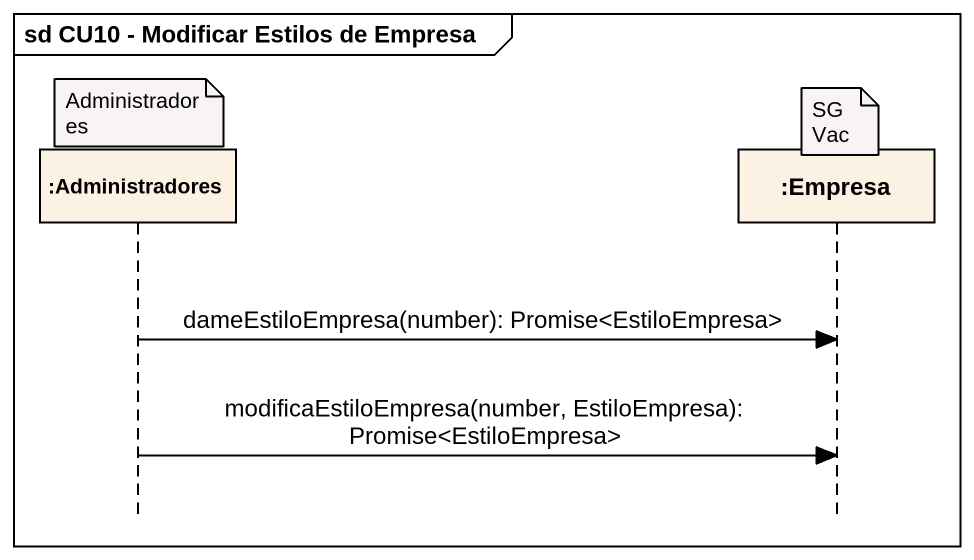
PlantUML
@startuml
mainframe sd CU10 - Modificar Estilos de Empresa
hide footbox
participant ":Administradores" as Administradores
participant ":Empresa" as Empresa

note over Administradores : Administradores
note over Empresa : SGVac
Administradores -> Empresa : dameEstiloEmpresa(number): Promise<EstiloEmpresa>
Administradores -> Empresa : modificaEstiloEmpresa(number, EstiloEmpresa): Promise<EstiloEmpresa>
@enduml
